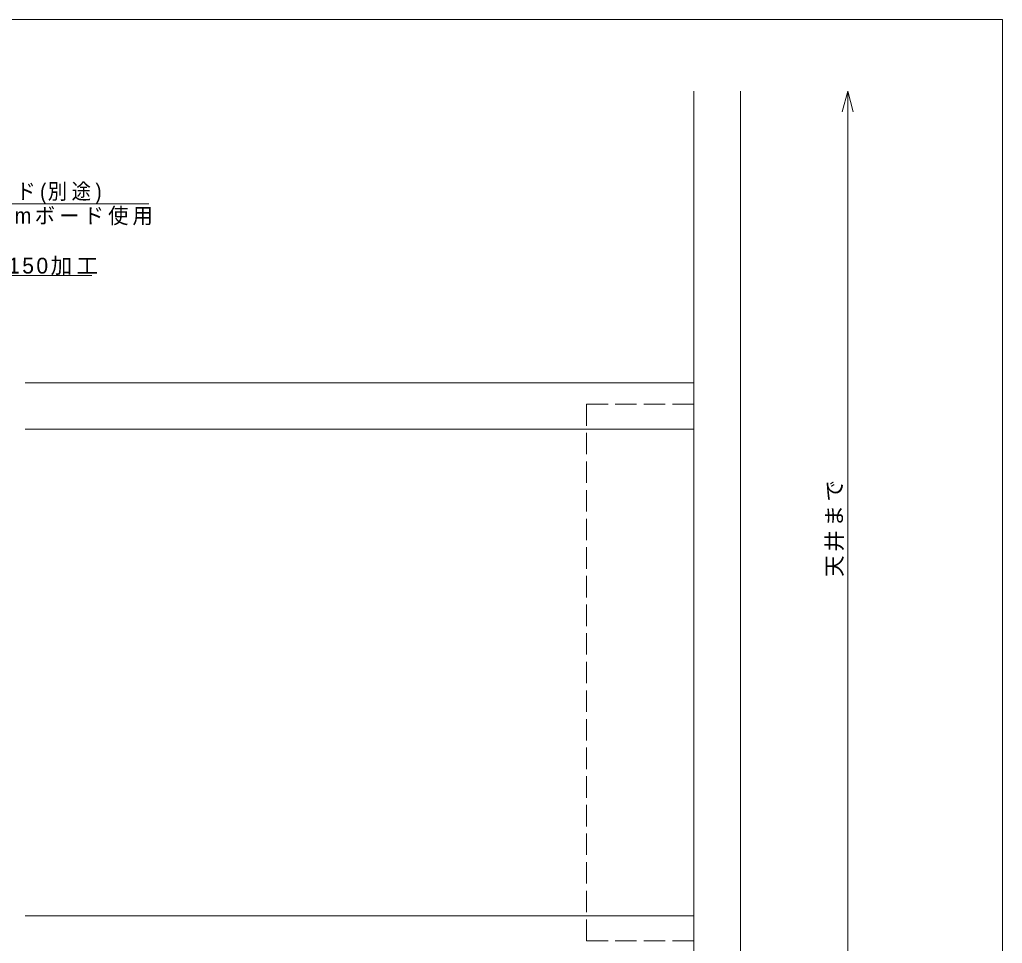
# Model space of a CAD drawing. Units: millimetres at full size, sheet at 1:2; details may follow other scales. Extents: x -282 to 282, y -195 to 195.
# Drawn here: x 7.2 to 282, y -63.2 to 195 of the extents above; entities that cross this region are included whole.
import ezdxf

# ---------------------------------------------------------------- set-up
doc = ezdxf.new("R2010")
doc.units = ezdxf.units.MM
doc.header["$LTSCALE"] = 2
doc.linetypes.add('DASHED3', pattern=[4, 3, -1])
for name, color, linetype, lineweight in [('4-0_ＫＢ製品', 2, 'Continuous', 9), ('4-3_寸法', 4, 'Continuous', 9), ('4-4_引出線字', 4, 'Continuous', 9), ('4-8_他製品', 7, 'DASHED3', 9), ('F-0_図面枠', 5, 'Continuous', 9)]:
    doc.layers.add(name, color=color, linetype=linetype, lineweight=lineweight)
doc.layers.add('4-5_文字', color=7, linetype='Continuous')
doc.styles.add('HGｺﾞｼｯｸM', font='')
doc.styles.get('HGｺﾞｼｯｸM').set_extended_font_data('HGｺﾞｼｯｸM')

msp = doc.modelspace()

# ---------------------------------------------------------------- linework, layer by layer
at = {"layer": '4-0_ＫＢ製品'}
for p, q in [((195.75, -69.5), (195.75, 175)), ((208.75, -69.5), (208.75, 175)), ((8.75, 93.5), (195.75, 93.5)), ((8.75, 80.5), (195.75, 80.5)), ((8.75, -55.5), (195.75, -55.5))]:
    msp.add_line(p, q, dxfattribs=at)
at = {"layer": '4-3_寸法'}
msp.add_line((238.75, -69.5), (238.75, 175), dxfattribs=at)
at = {"layer": '4-4_引出線字'}
for p, q in [((238.75, 175), (237.197, 169.204)), ((238.75, 175), (240.303, 169.204)), ((43.34, 143.5), (-81.213, 143.5)), ((27.413, 123.5), (-78.094, 123.5))]:
    msp.add_line(p, q, dxfattribs=at)
at = {"layer": '4-8_他製品'}
for p, q in [((165.75, 87.5), (195.75, 87.5)), ((165.75, -62.5), (165.75, 87.5)), ((165.75, -62.5), (195.75, -62.5))]:
    msp.add_line(p, q, dxfattribs=at)
at = {"layer": 'F-0_図面枠'}
for p, q in [((-282, 195), (282, 195)), ((282, 195), (282, -195))]:
    msp.add_line(p, q, dxfattribs=at)

# ---------------------------------------------------------------- texts
at = {"layer": '4-3_寸法', "color": 7, "insert": (237.75, 39.25), "char_height": 4.399, "attachment_point": 7, "rotation": 90, "style": 'HGｺﾞｼｯｸM'}
msp.add_mtext('\\T1.17;天井まで', dxfattribs=at)
at = {"layer": '4-5_文字', "char_height": 4.399, "attachment_point": 7, "style": 'HGｺﾞｼｯｸM'}
for s, insert in [('\\T1.23;\\W0.9;腰壁パネル3mm＋9.5mmボード(別途)', (-81.213, 143.5)), ('\\T1.2;\\W0.95;※パネルが無い場合は12.5mmボード使用', (-81.213, 137.5)), ('\\T1.21;ＳＣ型ストレッチャー\\~H-150加工', (-78.094, 123.5))]:
    msp.add_mtext(s, dxfattribs=dict(at, insert=insert))

doc.saveas('drawing.dxf')
